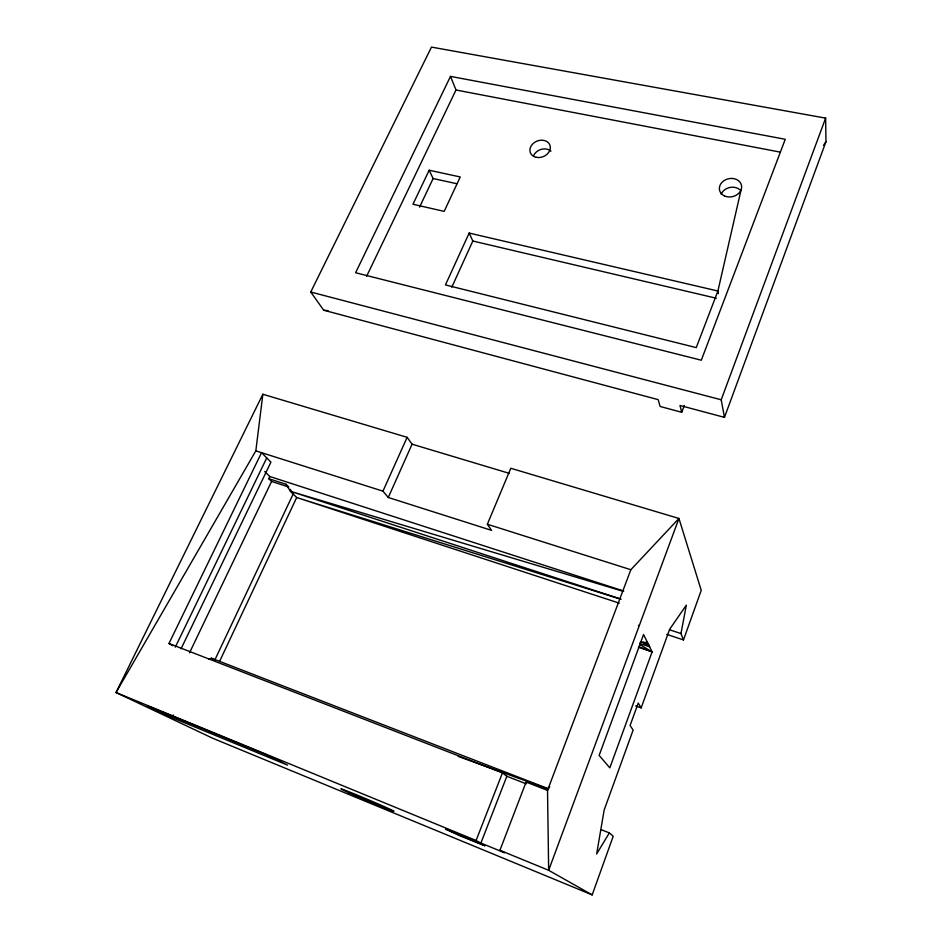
<?xml version="1.0" encoding="UTF-8"?>
<svg xmlns="http://www.w3.org/2000/svg" width="942" height="942" viewBox="0 0 942 942"><rect width="100%" height="100%" fill="white"/><g stroke="black" fill="none" stroke-linecap="round" stroke-linejoin="round"><path stroke-width="1.41" d="M601.173 829.678L609.368 832.893L613.195 836.249L592.188 894.9L212.751 738.269L116.031 692.535L255.835 450.865L262.853 394.251L407.132 437.323L412.09 444.177L509.057 473.284M666.736 634.366L683.48 639.924L680.972 633.554L686.329 605.141L669.68 629.232L641.161 707.901L635.65 705.935M741.083 189.837L717.898 291.007L696.244 347.61L445.448 284.92L469.163 233.063L717.898 291.007L718.334 293.645M683.48 639.924L701.237 590.328L678.947 518.465L510.788 468.268L487.355 524.247L491.583 530.37L388.269 497.482L382.958 491.159L255.835 450.865M639.63 644.434L652.111 651.876L609.815 767.86L599.136 755.413L643.563 634.543L652.111 651.876L638.417 647.248M681.714 412.29L680.006 405.484L724.469 417.365L825.969 141.689L825.628 118.127L431.471 47.1L310.754 292.02L323.695 310.201L658.187 399.643L660.118 406.473L681.714 412.29L684.304 405.472M549.704 786.546L547.526 790.373L526.107 782.06L499.931 850.285L548.656 870.302L547.526 790.373L630.846 569.722L678.947 518.465L548.656 870.302L592.188 894.9M724.469 417.365L721.207 399.785L825.628 118.127M499.931 850.285L504.453 852.745L480.891 843.055L506.843 776.29L502.451 772.887L168.971 643.48L261.535 452.666L270.931 462.133L181.041 648.826M480.891 843.055L476.087 840.488L502.451 772.887M388.269 497.482L412.09 444.177M382.958 491.159L407.132 437.323M451.807 287.192L472.825 241.022L469.163 233.063M219.592 661.378L296.683 497.529L290.407 491.3L286.015 484.282L268.764 478.689L269.812 476.511L264.737 471.542M419.555 207.11L433.12 178.533L429.175 170.231L460.249 176.966L444.177 211.373L412.973 204.249L429.175 170.231M172.056 717.592L287.557 765.128L266.056 754.636L147.023 705.699L172.056 717.592L173.304 714.954M366.65 276.218L455.999 89.996L450.488 76.396L785.251 139.286L701.307 360.221L355.605 272.733L450.488 76.396M189.53 652.806L271.59 481.444L268.764 478.689M175.294 647.166L266.739 457.906M262.853 394.251L116.031 692.535L476.087 840.488M609.368 832.893L596.651 853.947L604.175 809.979L633.142 730.05L630.08 725.528L638.24 703.073L641.161 707.901M823.508 145.315L825.969 141.689M208.712 659.188L211.479 658.211L548.291 788.725M647.731 644.528L648.543 644.54L647.189 644.128L649.003 645.458L642.856 642.35L648.449 644.34M640.065 642.291L647.519 642.456M323.695 310.201L328.063 310.66M455.999 89.996L780.317 152.133M433.12 178.533L456.917 183.749M472.825 241.022L716.344 298.249M310.754 292.02L721.207 399.785M623.545 591.435L290.407 491.3L620.86 599.077M620.79 599.194L296.683 497.529L619.271 603.151M487.355 524.247L630.846 569.722M269.812 476.511L623.639 591.011M271.59 481.444L288.77 487.026L286.015 484.282M669.821 629.88L680.972 633.554M638.429 625.311L639.182 625.559M640.018 643.586L649.662 646.824L642.856 642.35M458.271 756.426L548.162 788.984M638.7 646.671L652.111 651.876M506.843 776.29L526.307 783.862M168.971 643.48L172.763 645.694M211.479 658.211L214.752 660.177L293.15 494.02L290.23 489.357M533.619 155.56A10.386 8.313 -21.6 0 1 550.964 151.191M721.16 194.24A11.116 9.114 -12.6 0 1 739.835 189.707M445.566 829.066L460.073 835.884L485.095 845.81L445.566 829.066M349.011 792.811A28.613 0.659 22.9 0 0 393.026 811.062A28.613 0.659 22.9 0 0 360.492 796.449A28.613 0.659 22.9 0 0 349.011 792.811M724.386 195.877A11.233 9.173 -12.7 0 0 741.625 187.423A11.233 9.173 -12.7 0 0 725.481 179.804A11.233 9.173 -12.7 0 0 724.386 195.877M536.351 157.349A10.492 8.372 -21.7 0 0 550.234 146.293A10.492 8.372 -21.7 0 0 533.761 142.984A10.492 8.372 -21.7 0 0 536.351 157.349"/></g></svg>
